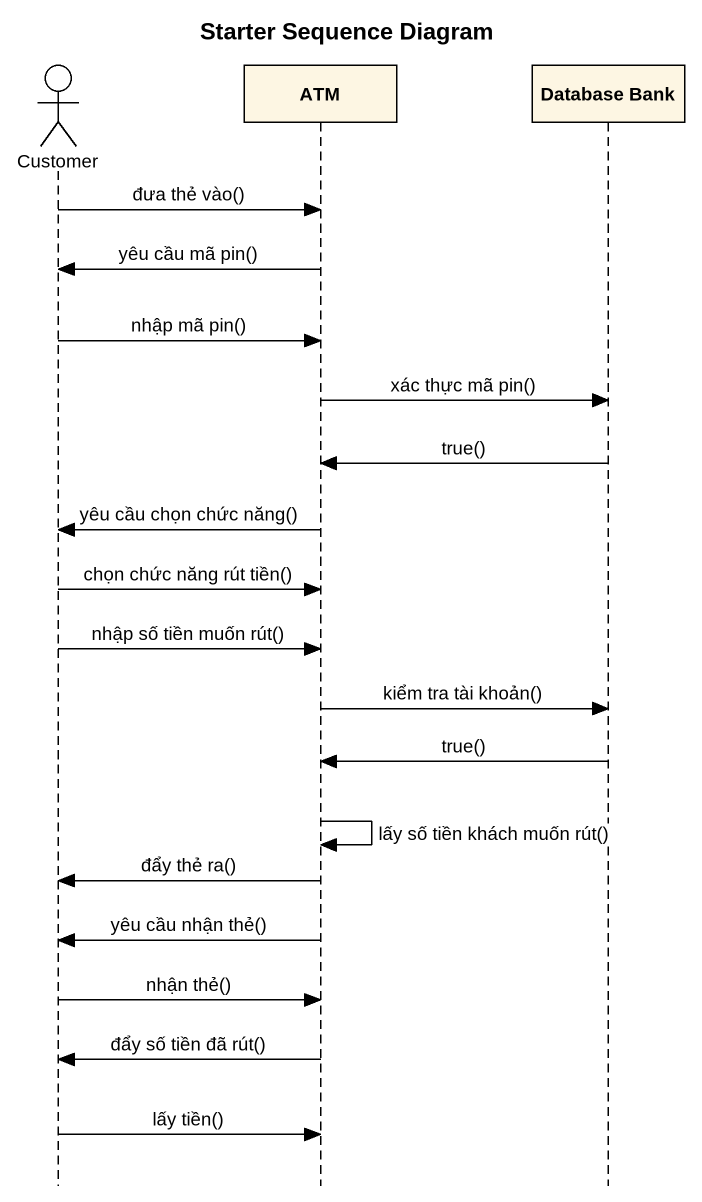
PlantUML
@startuml
title Starter Sequence Diagram
hide footbox
actor Customer
participant ATM
participant "Database Bank" as Database_Bank

Customer -> ATM : đưa thẻ vào()
ATM -> Customer : yêu cầu mã pin()
Customer -> ATM : nhập mã pin()
ATM -> Database_Bank : xác thực mã pin()
Database_Bank -> ATM : true()
ATM -> Customer : yêu cầu chọn chức năng()
Customer -> ATM : chọn chức năng rút tiền()
Customer -> ATM : nhập số tiền muốn rút()
ATM -> Database_Bank : kiểm tra tài khoản()
Database_Bank -> ATM : true()
ATM -> ATM : lấy số tiền khách muốn rút()
ATM -> Customer : đẩy thẻ ra()
ATM -> Customer : yêu cầu nhận thẻ()
Customer -> ATM : nhận thẻ()
ATM -> Customer : đẩy số tiền đã rút()
Customer -> ATM : lấy tiền()
@enduml
